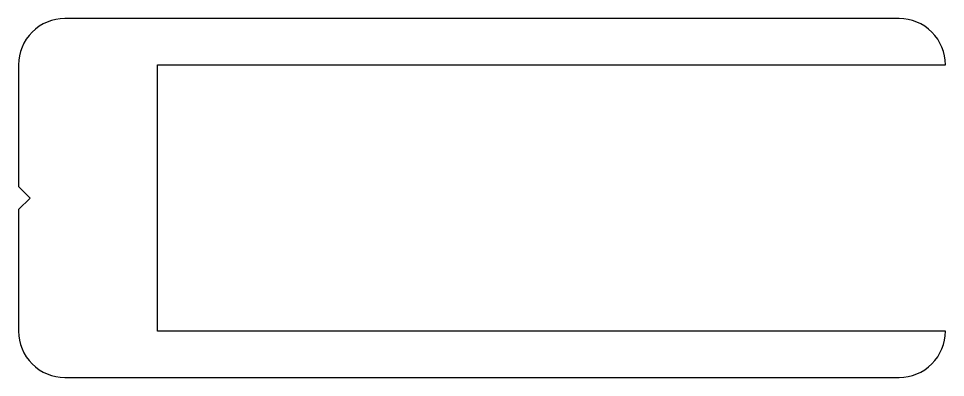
# Model space of a CAD drawing. Extents: x -650.6 to -610.6, y 81.9 to 97.4.
import ezdxf

# ---------------------------------------------------------------- set-up
doc = ezdxf.new("R2010")
doc.units = 0
doc.layers.add('ANA', color=220, linetype='CONTINUOUS')

msp = doc.modelspace()

# ---------------------------------------------------------------- linework, layer by layer
at = {"layer": 'ANA', "color": 0}
msp.add_lwpolyline([(-650.587, 95.444), (-650.587, 90.194), (-650.087, 89.694), (-650.587, 89.194), (-650.587, 83.944, 0.414214), (-648.587, 81.944), (-612.587, 81.944, 0.414214), (-610.587, 83.944), (-644.587, 83.944), (-644.587, 89.694), (-644.587, 95.444), (-610.587, 95.444, 0.414214), (-612.587, 97.444), (-648.587, 97.444, 0.414214)], format="xyb", close=True, dxfattribs=at)

doc.saveas('drawing.dxf')
